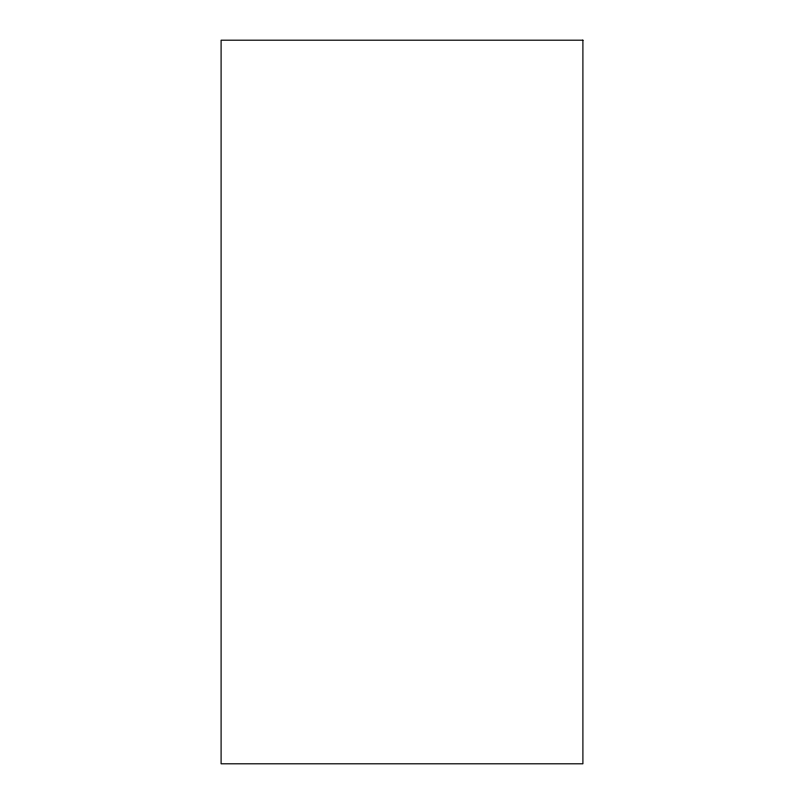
<?xml version="1.0" encoding="UTF-8"?>
<svg xmlns="http://www.w3.org/2000/svg" width="804" height="804" viewBox="0 0 804 804"><rect width="100%" height="100%" fill="white"/><g stroke="black" fill="none" stroke-linecap="round" stroke-linejoin="round"><path stroke-width="1.21" d="M582.9 40.2L221.1 40.2L221.1 763.8L582.9 763.8L582.9 40.2"/></g></svg>
